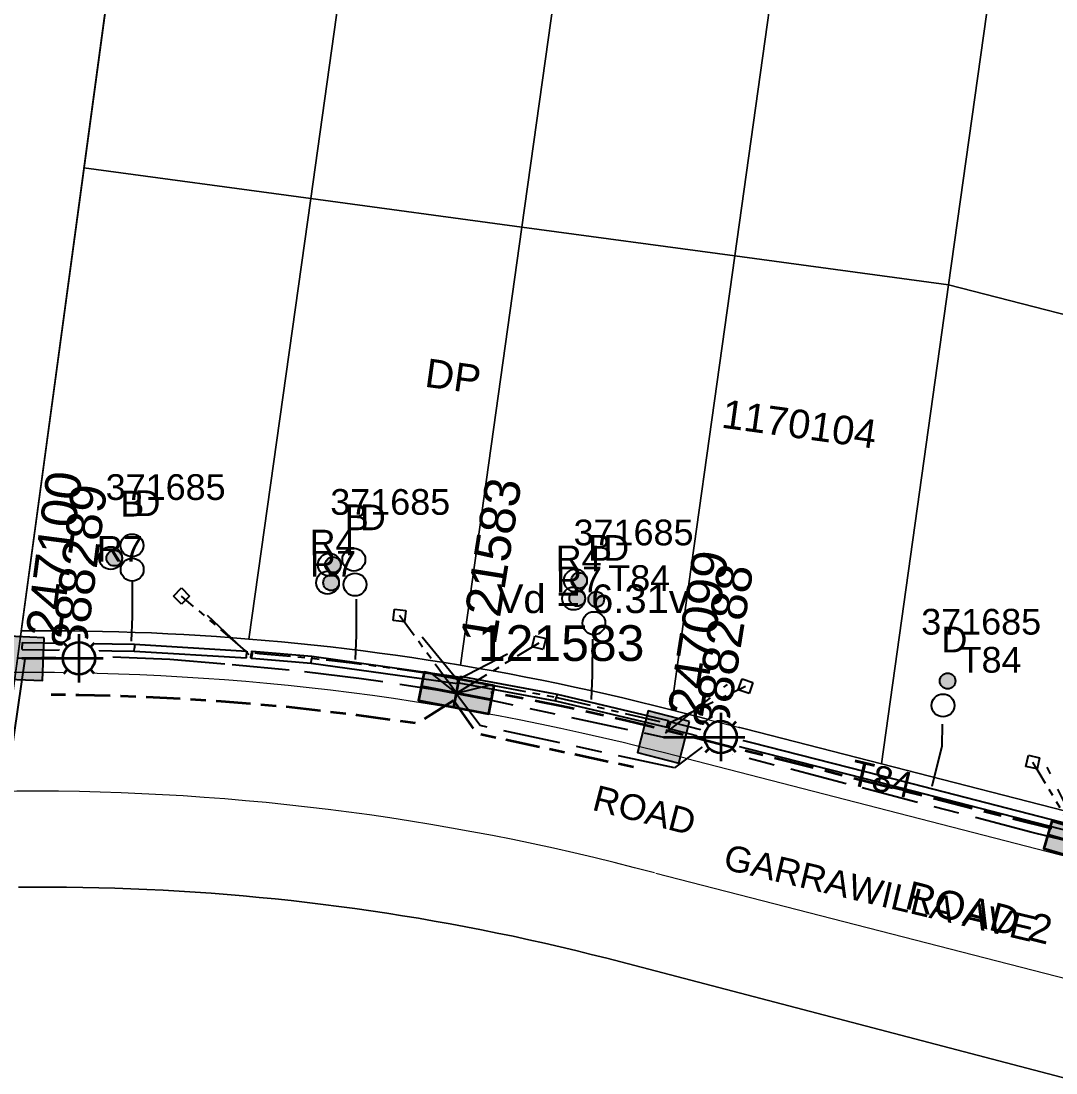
# Model space of a CAD drawing. Header units: metres. Extents: x 0 to 309348, y 0 to 6272736.
# Drawn here: x 308885.4 to 308957.8, y 6271711 to 6271784.6 of the extents above; entities that cross this region are included whole.
import ezdxf
from ezdxf.enums import TextEntityAlignment as Align

# ---------------------------------------------------------------- set-up
doc = ezdxf.new("R2010")
doc.units = ezdxf.units.M
doc.linetypes.add('Cable Exist UG', pattern=[8.2, 4, -1.2, 1.8, -1.2])
doc.linetypes.add('PHANTOMX2', pattern=[5, 2.5, -0.5, 0.5, -0.5, 0.5, -0.5])
doc.layers.get('0').update_dxf_attribs({"color": 6})
doc.layers.add('_User Miscellaneous10', color=252, linetype='Continuous', lineweight=13, plot=False, transparency=0.85)
for name, color, linetype, lineweight in [('_User_LV_Exist', 5, 'Continuous', 35), ('_User_SL_Exist', 4, 'Continuous', 35), ('Cadastre Developer_SP_NEW', 92, 'Continuous', 15), ('Cadastre Land Parcels_SP_EXT', 118, 'Continuous', 15), ('Cadastre Roads_SP_EXT', 218, 'Continuous', 15), ('Cadastre Roads_SP_NEW', 214, 'Continuous', 15), ('Mains_LV_EXT', 163, 'Continuous', 25), ('Mains_LV_SL_EXT', 135, 'Continuous', 25)]:
    doc.layers.add(name, color=color, linetype=linetype, lineweight=lineweight)
for name, color, linetype in [('Duct_SP_EXT', 30, 'Continuous'), ('Equip_SP_SL_EXT', 7, 'Continuous'), ('Services_SP_EXT', 42, 'PHANTOMX2'), ('SupportsUG_SP_LV_EXT', 7, 'Continuous'), ('SupportsUG_SP_LV_SL_EXT', 7, 'Continuous'), ('Trench_SP_EXT', 7, 'Continuous')]:
    doc.layers.add(name, color=color, linetype=linetype)
doc.styles.add('ARIAL', font='arial.ttf', dxfattribs={"height": 2})
doc.styles.add('COLUMN_LABEL', font='arial.ttf', dxfattribs={"height": 2})
doc.styles.add('iecARIAL', font='arial.ttf', dxfattribs={"height": 2})
doc.styles.add('POLE_LABEL', font='arial.ttf', dxfattribs={"height": 2})
doc.styles.add('SL_LABEL', font='arial.ttf', dxfattribs={"height": 2})
doc.styles.get("Standard").update_dxf_attribs({"font": 'arial.ttf'})
doc.linetypes.add('Cable New UG', pattern='A,7,-0.25,["x",Standard,S=2,R=0,X=0.2,Y=-0.8],-2.1', length=9.35)

# ---------------------------------------------------------------- blocks, each defined once
blk = doc.blocks.new('COLUMN_EXT')
blk.add_hatch(color=256).paths.add_polyline_path([(1.5, -1.5), (1.5, 1.5), (-1.5, 1.5), (-1.5, -1.5)])
blk.add_lwpolyline([(1.5, 1.5), (-1.5, 1.5), (-1.5, -1.5), (1.5, -1.5)], close=True)
at = {"flags": 1}
blk.add_attdef('Z', (-1.813, 2.351), '', height=0.2, rotation=180, dxfattribs=at)
at = {"flags": 9}
for tag, p in [('STREETNAME', (-1.813, 1.6)), ('LOCATION', (-1.813, 1.4)), ('SUBURB', (-1.813, 1.8)), ('NOTES', (-1.813, 2)), ('OWNED_BY', (-1.813, 0.6)), ('LEGEND', (-1.813, 1.2)), ('USAGE', (-1.813, 1)), ('STATE', (-1.813, 0.8)), ('COLUMN_TYPE', (-1.813, 0.4))]:
    blk.add_attdef(tag, text='', height=0.2, rotation=180, dxfattribs=at).set_placement(p, align=Align.MIDDLE_LEFT)
for tag, style, p in [('STRUCTURE_PLANT_NUMBER', 'POLE_LABEL', (-1.813, -0.031)), ('STREET_CODE', 'COLUMN_LABEL', (-1.813, 0.2))]:
    blk.add_attdef(tag, text='', height=0.2, rotation=180, dxfattribs=dict(at, style=style)).set_placement(p, align=Align.MIDDLE_LEFT)
at = {"style": 'COLUMN_LABEL', "width": 0.9, "flags": 8}
blk.add_attdef('ASSET_NUM', text='', height=2, rotation=270, dxfattribs=at).set_placement((2, -4), align=Align.MIDDLE_LEFT)
blk = doc.blocks.new('PILLAR_EXT')
blk.add_hatch(color=256).paths.add_polyline_path([(2.5, -1), (2.5, 1), (-2.5, 1), (-2.5, -1)])
for p, q in [((0, -1), (0, 1)), ((2.5, 0), (-2.5, 0))]:
    blk.add_line(p, q)
at = {"ltscale": 10}
blk.add_line((-2.5, 0), (2.5, 0), dxfattribs=at)
blk.add_lwpolyline([(2.5, 1), (1.25, 1), (-1.25, 1), (-2.5, 1), (-2.5, -1), (2.5, -1)], close=True)
for tag, p, flags in [('STREETNAME', (0, 1.8), 9), ('SUBURB', (0, 2), 1), ('PARENT', (0, 1.6), 9), ('LOCATION', (0, 1.2), 9), ('LEGEND', (0, 1), 9), ('USAGE', (0, 0.8), 9), ('NOTES', (0, 1.4), 9), ('SUPPORT_TYPE', (0, 0.6), 9), ('OWNED_BY', (0, 0.2), 9), ('STATE', (0, 0.4), 9)]:
    blk.add_attdef(tag, p, '', height=0.2, rotation=180, dxfattribs=dict(flags=flags))
at = {"width": 0.9, "flags": 8}
blk.add_attdef('ASSET_NUM', text='', height=2, rotation=270, dxfattribs=at).set_placement((2, -4), align=Align.MIDDLE_LEFT)
blk = doc.blocks.new('DUCT_EXT')
blk.add_circle((0, 0.8), 0.8)
at = {"flags": 1}
blk.add_attdef('Z', (0, 0), '', height=0.2, dxfattribs=at)
at = {"flags": 9}
for tag, p in [('DUCT_CODE', (0, 0)), ('XSECT_TYPE', (0, -0.2)), ('STATE', (0, -0.6)), ('FB_REFERENCE', (0, -0.4)), ('NOTES', (0, -0.8))]:
    blk.add_attdef(tag, text='', height=0.2, dxfattribs=at).set_placement(p, align=Align.MIDDLE_LEFT)
blk = doc.blocks.new('SL_LANTERN_EXT')
at = {"flags": 9}
for tag, p in [('LRATECODE', (-7.4, 0)), ('LOUTREACHVOCAB', (-7.2, 0)), ('LOUTREACH', (-7, 0)), ('LANTNUMBER', (-6.6, 0)), ('LNEW', (-6.4, 0)), ('LMASTVOCAB', (-6.2, 0)), ('LMAST', (-6, 0)), ('LLAMPVOCAB', (-5.8, 0)), ('LLAMP', (-5.6, 0)), ('LEXIST', (-5.4, 0)), ('LCHARGE3PERCENT', (-5.2, 0)), ('LCHARGE3', (-5, 0)), ('LCHARGE2PERCENT', (-4.8, 0)), ('LCHARGE2', (-4.6, 0)), ('LCHARGE1PERCENT', (-4.4, 0)), ('LCHARGE1', (-4.2, 0)), ('LCATEGORY', (-4, 0)), ('LBRACKETVOCAB', (-3.8, 0)), ('LBRACKET', (-3.6, 0)), ('LKINGHEIGHT', (-3.4, 0)), ('CREPLACE', (-3.2, 0)), ('CREMOVE', (-3, 0)), ('CNUMBER', (-2.8, 0)), ('CNEW', (-2.6, 0)), ('CEXIST', (-2.4, 0)), ('USAGE', (-2.2, 0)), ('STATE', (-2, 0)), ('OWNED_BY', (-1.8, 0)), ('ORIENTATION', (-1.6, 0)), ('OPERATING_VOLTAGE', (-1.4, 0)), ('NO_PHASES', (-1.2, 0)), ('LANTERN_TYPE', (-1, 0)), ('LANTERN_PURPOSE', (-0.8, 0)), ('CONTROL_TYPE', (-0.6, 0)), ('CONSTRUCTED_VOLTAGE', (-0.4, 0))]:
    blk.add_attdef(tag, text='', height=0.001, rotation=270, dxfattribs=at).set_placement(p, align=Align.MIDDLE_LEFT)
at = {"style": 'SL_LABEL', "flags": 9}
blk.add_attdef('STREET_CODE', text='', height=0.001, rotation=270, dxfattribs=at).set_placement((0.001, 0), align=Align.MIDDLE_LEFT)
at = {"flags": 1}
blk.add_attdef('Z', (0, 0), '', height=0.001, rotation=270, dxfattribs=at)
at = {"width": 0.9}
blk.add_attdef('LNUMBER', text='', height=1, dxfattribs=at).set_placement((7, -1), align=Align.MIDDLE_LEFT)
at = {"flags": 9}
for tag, p in [('LREMOVE', (0, -7.6)), ('LREPLACE', (0, -7.8)), ('LTYPE', (0, -8)), ('LTYPEVOCAB', (0, -8.2)), ('LEGEND', (0, -8.4)), ('SUBURB', (0, -8.6)), ('STREETNAME', (0, -8.8)), ('LOCATION', (0, -9)), ('NOTES', (0, -9.2)), ('MAINTAINED_BY', (0, -9.863))]:
    blk.add_attdef(tag, text='', height=0.001, dxfattribs=at).set_placement(p, align=Align.MIDDLE_LEFT)
blk.add_attdef('OPERATED_BY', (0, -9.607), '', height=0.001, dxfattribs=at)
blk.add_wipeout([(5.688, 0), (5.061, -1.061), (4, -1.688), (2.939, -1.061), (2.313, 0), (2.939, 1.061), (4, 1.687), (5.061, 1.061)])
for p, q in [((4, 1.687), (4, 0)), ((2.939, 1.061), (3.205, 0.795)), ((5.061, 1.061), (4.795, 0.795)), ((0, 0), (4, 0)), ((4, 0), (5.688, 0)), ((4, 0), (4, -1.688)), ((2.939, -1.061), (3.205, -0.795)), ((5.061, -1.061), (4.795, -0.795))]:
    blk.add_line(p, q)
blk.add_circle((4, 0), 1.125)
blk = doc.blocks.new('CCP_EXT')
at = {"flags": 9}
for tag, p in [('USAGE', (0, -1.2)), ('LEGEND', (0, -1.4)), ('STATE', (0, -1.8)), ('LIFE_SUPPORT', (0, -1.6)), ('NOTES', (0, -2))]:
    blk.add_attdef(tag, text='', height=0.2, dxfattribs=at).set_placement(p, align=Align.MIDDLE_LEFT)
blk.add_wipeout([(0, 0.566), (0.566, 0), (0, -0.566), (-0.566, 0)])
blk.add_lwpolyline([(-0.566, 0), (0, 0.566), (0.566, 0), (0, -0.566), (-0.566, 0)])
at = {"flags": 1}
blk.add_attdef('Z', (0, 0), '', height=0.2, dxfattribs=at)
at = {"flags": 9}
for tag, p in [('CCP_TYPE', (0, 0)), ('OPERATING_VOLTAGE', (0, -0.6)), ('ORIENTATION', (0, -0.8)), ('CONSTRUCTED_VOLTAGE', (0, -0.2)), ('NO_PHASES', (0, -0.4)), ('OWNED_BY', (0, -1))]:
    blk.add_attdef(tag, text='', height=0.2, dxfattribs=at).set_placement(p, align=Align.MIDDLE_LEFT)
blk = doc.blocks.new('CABLE_LARGE_EXT')
h = blk.add_hatch(color=256)
edge = h.paths.add_edge_path()
edge.add_arc((0, 0.55), 0.55, 0, 360)
blk.add_circle((0, 0.55), 0.55)
at = {"flags": 1}
blk.add_attdef('Z', (0, 0), '', height=0.2, dxfattribs=at)
at = {"flags": 9}
for tag, p in [('COND_CODE', (0, 0)), ('XSECT_SIZE', (0, -0.6)), ('STATE', (0, -0.4)), ('FB_REFERENCE', (0, -0.2)), ('NOTES', (0, -0.8))]:
    blk.add_attdef(tag, text='', height=0.2, dxfattribs=at).set_placement(p, align=Align.MIDDLE_LEFT)

msp = doc.modelspace()

# ---------------------------------------------------------------- linework, layer by layer
at = {"layer": '_User_SL_Exist', "linetype": 'Cable Exist UG', "ltscale": 0.6, "flags": 128}
for points in [[(308915.6986, 6271737.06621), (308913.14906, 6271735.44728), (308908.94347, 6271736.03973), (308903.98553, 6271736.6047), (308899.4364, 6271736.99602), (308895.65205, 6271737.23193), (308892.42603, 6271737.36725), (308889.49278, 6271737.43781), (308887.54045, 6271737.4585)], [(308915.68905, 6271737.06776), (308917.32077, 6271734.75728), (308928.46832, 6271732.38861)]]:
    msp.add_lwpolyline(points, dxfattribs=at)
at = {"layer": 'Cadastre Developer_SP_NEW', "linetype": 'Continuous'}
for points in [[(308910.41021, 6271805.69604), (308904.85762, 6271806.44651), (308894.38693, 6271807.86151), (308889.83895, 6271774.3217), (308905.7087, 6271772.17602), (308910.41021, 6271805.69604)], [(308925.18702, 6271803.69866), (308910.41021, 6271805.69604), (308905.7087, 6271772.17602), (308920.48542, 6271770.17864), (308925.18702, 6271803.69866)], [(308940.07804, 6271801.68556), (308925.18702, 6271803.69866), (308920.48542, 6271770.17864), (308935.37565, 6271768.16554), (308940.07804, 6271801.68556)], [(308955.03735, 6271799.66389), (308940.07804, 6271801.68556), (308935.37565, 6271768.16554), (308950.33496, 6271766.1429), (308955.03735, 6271799.66389)]]:
    msp.add_lwpolyline(points, close=True, dxfattribs=at)
at = {"layer": 'Cadastre Land Parcels_SP_EXT', "linetype": 'Continuous'}
for points in [[(308894.38702, 6271807.86204), (308831.76096, 6271816.37201), (308713.75998, 6271631.75904), (308727.58898, 6271604.14397), (308874.35601, 6271660.13404), (308894.38702, 6271807.86204)], [(308910.41021, 6271805.69604), (308904.85762, 6271806.44651), (308894.38693, 6271807.86151), (308889.83895, 6271774.3217), (308905.7087, 6271772.17602), (308910.41021, 6271805.69604)], [(308925.18702, 6271803.69866), (308910.41021, 6271805.69604), (308905.7087, 6271772.17602), (308920.48542, 6271770.17864), (308925.18702, 6271803.69866)], [(308940.07804, 6271801.68556), (308925.18702, 6271803.69866), (308920.48542, 6271770.17864), (308935.37565, 6271768.16554), (308940.07804, 6271801.68556)], [(308955.03735, 6271799.66389), (308940.07804, 6271801.68556), (308935.37565, 6271768.16554), (308950.33496, 6271766.1429), (308955.03735, 6271799.66389)], [(308966.9694, 6271777.38543), (308969.81416, 6271797.66643), (308955.03735, 6271799.66389), (308950.33496, 6271766.1429), (308964.867, 6271762.40908), (308966.9694, 6271777.38543)], [(308905.7087, 6271772.17602), (308889.83895, 6271774.3217), (308885.44679, 6271741.93058), (308886.58654, 6271741.93844), (308887.72657, 6271741.93729), (308888.86747, 6271741.92925), (308890.00687, 6271741.91521), (308891.14636, 6271741.89224), (308892.28524, 6271741.86221), (308893.42428, 6271741.82634), (308894.56342, 6271741.78138), (308895.70194, 6271741.72953), (308896.83966, 6271741.6707), (308897.97765, 6271741.60392), (308899.11485, 6271741.53016), (308900.25142, 6271741.44943), (308901.3865, 6271741.35968), (308905.7087, 6271772.17602)], [(308920.48542, 6271770.17864), (308905.7087, 6271772.17602), (308901.3865, 6271741.35968), (308902.53005, 6271741.26313), (308903.67369, 6271741.1597), (308904.81504, 6271741.04822), (308905.95656, 6271740.92879), (308907.09817, 6271740.80336), (308908.2374, 6271740.66901), (308909.37601, 6271740.52759), (308910.51311, 6271740.37928), (308911.65031, 6271740.22293), (308912.78609, 6271740.0596), (308913.92107, 6271739.88938), (308915.05376, 6271739.71007), (308916.18575, 6271739.52484), (308920.48542, 6271770.17864)], [(308935.37565, 6271768.16554), (308920.48542, 6271770.17864), (308916.18575, 6271739.52484), (308917.32877, 6271739.3298), (308918.47029, 6271739.1269), (308919.60943, 6271738.91693), (308920.74786, 6271738.6999), (308921.88479, 6271738.475), (308923.02022, 6271738.24207), (308924.15414, 6271738.00119), (308925.28568, 6271737.75421), (308926.41661, 6271737.49937), (308927.54514, 6271737.2364), (308928.67218, 6271736.96752), (308929.79771, 6271736.68962), (308930.92086, 6271736.40475), (308935.37565, 6271768.16554)], [(308950.33496, 6271766.1429), (308935.37565, 6271768.16554), (308930.92086, 6271736.40475), (308945.63169, 6271732.62482), (308950.33496, 6271766.1429)], [(308962.76618, 6271747.43175), (308964.867, 6271762.40908), (308950.33496, 6271766.1429), (308945.63169, 6271732.62482), (308960.16364, 6271728.89109), (308962.76618, 6271747.43175)]]:
    msp.add_lwpolyline(points, close=True, dxfattribs=at)
msp.add_lwpolyline([(308982.24697, 6271704.40246), (308926.42615, 6271719.02266), (308925.33727, 6271719.29826), (308924.2468, 6271719.56696), (308923.15325, 6271719.82657), (308922.05898, 6271720.07921), (308920.96242, 6271720.32283), (308919.86436, 6271720.56053), (308918.76391, 6271720.78913), (308917.66275, 6271721.01085), (308916.56019, 6271721.22453), (308915.45515, 6271721.43016), (308914.34957, 6271721.62794), (308913.24162, 6271721.81768), (308912.13375, 6271721.99938), (308911.02279, 6271722.1741), (308909.91192, 6271722.34096), (308908.79964, 6271722.4997), (308907.68576, 6271722.64951), (308906.57127, 6271722.79234), (308905.45528, 6271722.92723), (308904.33857, 6271723.05416), (308903.22037, 6271723.17306), (308902.10314, 6271723.284), (308900.98361, 6271723.387), (308899.86338, 6271723.48195), (308898.74253, 6271723.56896), (308897.62097, 6271723.64899), (308896.4987, 6271723.7201), (308895.37661, 6271723.78326), (308894.2539, 6271723.83838), (308893.13049, 6271723.88661), (308892.00637, 6271723.92583), (308890.88242, 6271723.95807), (308889.75786, 6271723.98139), (308888.63339, 6271723.99773), (308887.50909, 6271724.00515), (308886.38417, 6271724.00453), (308885.25935, 6271723.99596)], dxfattribs=at)
at = {"layer": 'Cadastre Roads_SP_EXT', "linetype": 'Continuous'}
msp.add_lwpolyline([(308885.25936, 6271723.99601), (308886.38411, 6271724.00457), (308887.50913, 6271724.0051), (308888.63335, 6271723.99769), (308889.75783, 6271723.98135), (308890.88241, 6271723.95804), (308892.00636, 6271723.9258), (308893.13049, 6271723.8866), (308894.25392, 6271723.83838), (308895.37664, 6271723.78328), (308896.49874, 6271723.72014), (308897.62093, 6271723.64905), (308898.7425, 6271723.56896), (308899.86345, 6271723.48198), (308900.98361, 6271723.38696), (308902.10315, 6271723.284), (308903.2204, 6271723.173), (308904.33852, 6271723.05414), (308905.45524, 6271722.92724), (308906.57125, 6271722.7924), (308907.68575, 6271722.64952), (308908.79964, 6271722.49975), (308909.91194, 6271722.34089), (308911.02274, 6271722.17417), (308912.1338, 6271721.99941), (308913.2416, 6271721.81768), (308914.34957, 6271721.62791), (308915.45516, 6271721.4302), (308916.56013, 6271721.22453), (308917.6628, 6271721.01083), (308918.76388, 6271720.78918), (308919.86435, 6271720.56047), (308920.96243, 6271720.32284), (308922.05901, 6271720.07921), (308923.1533, 6271719.82656), (308924.24679, 6271719.56694), (308925.33728, 6271719.29832), (308926.42617, 6271719.02272), (308982.24697, 6271704.40246)], dxfattribs=at)
at = {"layer": 'Cadastre Roads_SP_NEW', "color": 4, "linetype": 'Continuous', "ltscale": 2, "transparency": 33554495}
msp.add_line((308982.86615, 6271711.30175), (308929.86154, 6271724.96581), dxfattribs=at)
msp.add_arc((308886.14374, 6271561.59897), 169.11537, 75.0528691, 90.8274633, dxfattribs=at)
at = {"layer": 'Duct_SP_EXT'}
for p, q in [((308893.36795, 6271740.50949), (308893.37706, 6271740.74937)), ((308893.36795, 6271740.50949), (308901.21155, 6271740.03754)), ((308893.38618, 6271740.98926), (308893.37706, 6271740.74937)), ((308893.38618, 6271740.98926), (308901.24038, 6271740.51668)), ((308901.24038, 6271740.51668), (308901.22596, 6271740.27711)), ((308901.55828, 6271740.5112), (308901.53803, 6271740.27206)), ((308901.55828, 6271740.5112), (308901.58976, 6271740.50854)), ((308901.58976, 6271740.50854), (308901.5695, 6271740.2694)), ((308901.58976, 6271740.50854), (308901.62125, 6271740.50587)), ((308901.62114, 6271740.50588), (308901.60096, 6271740.26673)), ((308901.62125, 6271740.50587), (308901.60096, 6271740.26673)), ((308901.62125, 6271740.50587), (308901.62114, 6271740.50588)), ((308901.62114, 6271740.50588), (308905.78827, 6271740.15607)), ((308901.21155, 6271740.03754), (308901.22596, 6271740.27711)), ((308901.51779, 6271740.03292), (308901.53803, 6271740.27206)), ((308901.51779, 6271740.03292), (308901.54923, 6271740.03025)), ((308901.54923, 6271740.03025), (308901.5695, 6271740.2694)), ((308901.54923, 6271740.03025), (308901.58067, 6271740.02759)), ((308901.58067, 6271740.02759), (308901.60096, 6271740.26673)), ((308901.58067, 6271740.02759), (308901.58078, 6271740.02758)), ((308901.58078, 6271740.02758), (308901.60096, 6271740.26673)), ((308901.58078, 6271740.02758), (308905.73466, 6271739.67888)), ((308905.73466, 6271739.67888), (308905.76146, 6271739.91747)), ((308905.78827, 6271740.15607), (308905.76146, 6271739.91747)), ((308905.78827, 6271740.15607), (308916.04348, 6271738.71117)), ((308905.73466, 6271739.67888), (308915.97652, 6271738.23586)), ((308915.97652, 6271738.23586), (308916.01, 6271738.47352)), ((308916.04348, 6271738.71117), (308916.01, 6271738.47352)), ((308916.08237, 6271738.28401), (308916.12597, 6271738.52002)), ((308916.08237, 6271738.28401), (308922.84296, 6271737.03509)), ((308916.16957, 6271738.75602), (308916.12597, 6271738.52002)), ((308916.16957, 6271738.75602), (308922.94168, 6271737.50497)), ((308922.94168, 6271737.50497), (308922.89232, 6271737.27003)), ((308922.84296, 6271737.03509), (308922.89232, 6271737.27003)), ((308945.59615, 6271731.81376), (308945.53641, 6271731.58131)), ((308945.47667, 6271731.34887), (308945.53641, 6271731.58131)), ((308945.47667, 6271731.34887), (308959.99038, 6271727.59573))]:
    msp.add_line(p, q, dxfattribs=at)
for points in [[(308893.20807, 6271745.42483), (308893.21133, 6271742.92361), (308893.14061, 6271741.21624)], [(308908.89333, 6271744.14856), (308908.88493, 6271741.62458), (308908.81429, 6271739.91844)], [(308925.42139, 6271741.3563), (308925.41128, 6271738.83533), (308925.33876, 6271737.12584)], [(308949.87737, 6271735.4091), (308949.87288, 6271733.86177), (308949.1575, 6271731.04071)]]:
    msp.add_lwpolyline(points, dxfattribs=at)
at = {"layer": 'Trench_SP_EXT', "linetype": 'Cable Exist UG'}
for points in [[(308901.39835, 6271740.24878), (308898.4413, 6271743.04283)], [(308915.95868, 6271738.49345), (308913.501, 6271741.47979)], [(308915.95868, 6271738.49345), (308919.47392, 6271740.33167)]]:
    msp.add_lwpolyline(points, dxfattribs=at)

# ---------------------------------------------------------------- block references
at = {"layer": 'Duct_SP_EXT'}
for name, p, rotation in [('DUCT_EXT', (308894.00633, 6271747.90629), 90.08043177349576), ('DUCT_EXT', (308892.51555, 6271747.01269), 89.51030442739325), ('DUCT_EXT', (308907.8131, 6271746.54701), 89.51030442739325), ('CABLE_LARGE_EXT', (308907.81302, 6271746.54703), 89.51030442739325), ('DUCT_EXT', (308909.52427, 6271746.91611), 90.08043177349576), ('DUCT_EXT', (308894.01832, 6271746.21698), 90.08043177349576), ('DUCT_EXT', (308907.68561, 6271745.29801), 90.0000000000002), ('CABLE_LARGE_EXT', (308907.6856, 6271745.298), 89.51030442739325), ('DUCT_EXT', (308909.60495, 6271745.16954), 90.08043177349576), ('DUCT_EXT', (308925.03178, 6271745.44557), 89.51030442739325), ('CABLE_LARGE_EXT', (308925.03171, 6271745.44558), 89.51030442739325), ('DUCT_EXT', (308924.90347, 6271744.19535), 90.0000000000002), ('CABLE_LARGE_EXT', (308924.90339, 6271744.19541), 89.51030442739325), ('CABLE_LARGE_EXT', (308926.23416, 6271744.13317), 90.08043177349576), ('DUCT_EXT', (308926.32107, 6271742.46664), 90.08043177349576), ('CABLE_LARGE_EXT', (308950.81843, 6271738.42099), 90.08043177349576), ('DUCT_EXT', (308950.74613, 6271736.71294), 90.08043177349576)]:
    msp.add_blockref(name, p, dxfattribs=dict(at, rotation=rotation))
at = {"layer": 'SupportsUG_SP_LV_EXT'}
ref = msp.add_blockref('PILLAR_EXT', (308915.905, 6271737.57417), dxfattribs=dict(at, rotation=349.0854250951022))
ref.add_attrib('ASSET_NUM', '121583', dxfattribs={"layer": '0', "height": 2.5, "rotation": 80.9345378, "style": 'iecARIAL'}).set_placement((308917.405, 6271741.07417), align=Align.MIDDLE_LEFT)
ref = msp.add_blockref('PILLAR_EXT', (308959.6832, 6271726.96721), dxfattribs=dict(at, rotation=343.8646307218989))
ref.add_attrib('ASSET_NUM', '121582', dxfattribs={"layer": '0', "height": 2.5, "rotation": 80.4136236, "style": 'iecARIAL'}).set_placement((308961.1832, 6271730.46721), align=Align.MIDDLE_LEFT)
at = {"layer": 'SupportsUG_SP_LV_SL_EXT'}
ref = msp.add_blockref('COLUMN_EXT', (308885.49624, 6271740.01285), dxfattribs=dict(at, rotation=357.6548758968382))
ref.add_attrib('ASSET_NUM', '888289', dxfattribs={"layer": '0', "height": 2.5, "rotation": 82.584636, "style": 'COLUMN_LABEL'}).set_placement((308887.49624, 6271740.76285), align=Align.TOP_LEFT)
ref = msp.add_blockref('COLUMN_EXT', (308930.39217, 6271734.50099), dxfattribs=dict(at, rotation=345.5247002856962))
ref.add_attrib('ASSET_NUM', '888288', dxfattribs={"layer": '0', "height": 2.5, "rotation": 80.9620961, "style": 'COLUMN_LABEL'}).set_placement((308932.39217, 6271735.25099), align=Align.TOP_LEFT)

# ---------------------------------------------------------------- texts
at = {"layer": '_User Miscellaneous10', "transparency": 33554610, "style": 'ARIAL'}
msp.add_text('DP                      1170104', height=2, rotation=352.1471889, dxfattribs=at).set_placement((308929.38217, 6271756.84531), align=Align.CENTER)
at = {"layer": '_User Miscellaneous10', "color": 128, "ltscale": 20, "style": 'ARIAL'}
msp.add_text('ROAD', height=1.8, rotation=345.5389137, dxfattribs=at).set_placement((308928.83695, 6271728.5153), align=Align.CENTER)
msp.add_text('ROAD', height=1.8, rotation=345.5389137, dxfattribs=at).set_placement((308928.83695, 6271728.5153), align=Align.CENTER)
msp.add_text('ROAD', height=1.8, rotation=345.5389137, dxfattribs=at).set_placement((308928.83695, 6271728.5153), align=Align.CENTER)
at = {"layer": '_User_LV_Exist', "linetype": 'Cable New UG', "insert": (308947.68042, 6271724.46634), "char_height": 2, "attachment_point": 1, "rotation": 345.7148138}
msp.add_mtext_dynamic_manual_height_columns('ROAD 2', width=13.2653987, gutter_width=12.5, heights=[0], dxfattribs=at)
at = {"layer": 'Cadastre Roads_SP_EXT'}
msp.add_text('GARRAWILLA AVE', height=1.8, rotation=346.6726256, dxfattribs=at).set_placement((308934.48818, 6271725.2828))
at = {"layer": 'Duct_SP_EXT'}
for s, p in [('371685', (308891.3628, 6271751.0878)), ('B', (308892.39494, 6271749.92739)), ('D', (308893.37964, 6271749.95937)), ('371685', (308907.07683, 6271750.04987)), ('B', (308908.09308, 6271748.96993)), ('D', (308909.15112, 6271748.97148)), ('371685', (308924.09964, 6271747.91152)), ('R4', (308905.62943, 6271747.20246)), ('B', (308925.11591, 6271746.83315)), ('D', (308926.17468, 6271746.83413)), ('R4', (308922.84598, 6271746.09676)), ('R7', (308905.66157, 6271745.72387)), ('R7', (308922.87918, 6271744.62177)), ('371685', (308948.4212, 6271741.66812)), ('D', (308949.83658, 6271740.42801)), ('T84', (308951.10845, 6271739.00488))]:
    msp.add_text(s, height=1.8, dxfattribs=at).set_placement(p)
at = {"layer": 'Mains_LV_EXT'}
msp.add_text('T84', height=1.8, rotation=346.8318359, dxfattribs=at).set_placement((308943.34026, 6271731.19237))

# ---------------------------------------------------------------- next in the draw order: block references
at = {"layer": 'Equip_SP_SL_EXT'}
ref = msp.add_blockref('SL_LANTERN_EXT', (308885.4962, 6271740.01286), dxfattribs=at)
ref.add_attrib('ASSET_NUM', '247100', dxfattribs={"layer": '0', "height": 2.5, "rotation": 82.584636, "style": 'iecARIAL'}).set_placement((308886.9962, 6271741.51286), align=Align.MIDDLE_LEFT)
ref = msp.add_blockref('SL_LANTERN_EXT', (308930.3922, 6271734.50094), dxfattribs=at)
ref.add_attrib('ASSET_NUM', '247099', dxfattribs={"layer": '0', "height": 2.5, "rotation": 80.9620961, "style": 'iecARIAL'}).set_placement((308931.8922, 6271736.00094), align=Align.MIDDLE_LEFT)
at = {"layer": 'Services_SP_EXT'}
msp.add_blockref('CCP_EXT', (308896.66964, 6271744.36621), dxfattribs=at)
for p, rotation in [((308911.9188, 6271743.00314), 307.0854247196283), ((308921.68438, 6271741.10271), 211.0854250160975), ((308956.22655, 6271732.74663), 301.8646307807298)]:
    msp.add_blockref('CCP_EXT', p, dxfattribs=dict(at, rotation=rotation))

# ---------------------------------------------------------------- next in the draw order: linework, layer by layer
at = {"layer": 'Cadastre Developer_SP_NEW', "linetype": 'Continuous'}
msp.add_lwpolyline([(308920.48542, 6271770.17864), (308905.7087, 6271772.17602), (308901.3865, 6271741.35968), (308902.53005, 6271741.26313), (308903.67369, 6271741.1597), (308904.81504, 6271741.04822), (308905.95656, 6271740.92879), (308907.09817, 6271740.80336), (308908.2374, 6271740.66901), (308909.37601, 6271740.52759), (308910.51311, 6271740.37928), (308911.65031, 6271740.22293), (308912.78609, 6271740.0596), (308913.92107, 6271739.88938), (308915.05376, 6271739.71007), (308916.18575, 6271739.52484), (308920.48542, 6271770.17864)], close=True, dxfattribs=at)
at = {"layer": 'Cadastre Roads_SP_NEW', "color": 4, "linetype": 'Continuous', "ltscale": 2, "transparency": 33554495}
msp.add_line((308986.32171, 6271718.98229), (308931.93346, 6271733.00305), dxfattribs=at)
msp.add_arc((308886.14374, 6271561.59897), 177.41537, 75.0528691, 90.4307335, dxfattribs=at)
at = {"layer": 'Duct_SP_EXT'}
for p, q in [((308885.51115, 6271740.63419), (308885.51496, 6271740.87416)), ((308885.51115, 6271740.63419), (308893.36795, 6271740.50949)), ((308885.51877, 6271741.11413), (308885.51496, 6271740.87416)), ((308885.51877, 6271741.11413), (308893.38618, 6271740.98926)), ((308883.72364, 6271726.27393), (308885.73372, 6271739.97799)), ((308885.2588, 6271740.04765), (308885.49626, 6271740.01282)), ((308885.73372, 6271739.97799), (308885.49626, 6271740.01282)), ((308922.94168, 6271737.50497), (308930.72851, 6271735.66939)), ((308922.84296, 6271737.03509), (308930.61838, 6271735.2022)), ((308930.61838, 6271735.2022), (308930.67345, 6271735.43579)), ((308930.72851, 6271735.66939), (308930.67345, 6271735.43579)), ((308930.7142, 6271735.11784), (308930.76759, 6271735.35182)), ((308930.82098, 6271735.58581), (308930.76759, 6271735.35182)), ((308930.77226, 6271735.10459), (308930.82867, 6271735.33789)), ((308930.82098, 6271735.58581), (308930.88507, 6271735.57118)), ((308930.88507, 6271735.57118), (308930.82867, 6271735.33789)), ((308930.88507, 6271735.57118), (308945.59615, 6271731.81376)), ((308930.7142, 6271735.11784), (308930.77226, 6271735.10459)), ((308930.77226, 6271735.10459), (308945.47667, 6271731.34887)), ((308945.59615, 6271731.81376), (308960.11056, 6271728.06044))]:
    msp.add_line(p, q, dxfattribs=at)
at = {"layer": 'Mains_LV_SL_EXT', "linetype": 'Cable Exist UG'}
for points in [[(308915.90502, 6271737.57416), (308909.25477, 6271738.57982), (308904.20786, 6271739.18066), (308899.68956, 6271739.59291), (308895.8581, 6271739.93391), (308890.87242, 6271740.13519), (308885.49619, 6271740.01282)], [(308915.94397, 6271737.58308), (308930.39218, 6271734.50095)]]:
    msp.add_lwpolyline(points, dxfattribs=at)
at = {"layer": 'Services_SP_EXT'}
msp.add_lwpolyline([(308915.90501, 6271737.57416), (308914.22134, 6271738.89656), (308914.22134, 6271738.89656, 0.01823804), (308901.32075, 6271740.40014), (308901.32075, 6271740.40014), (308896.66964, 6271744.36617)], format="xyb", dxfattribs=at)
for points in [[(308915.90501, 6271737.57416), (308911.91879, 6271743.00315)], [(308915.90501, 6271737.57416), (308921.68439, 6271741.10266)], [(308959.6832, 6271726.96723), (308956.22656, 6271732.74669)]]:
    msp.add_lwpolyline(points, dxfattribs=at)
at = {"layer": 'Trench_SP_EXT', "linetype": 'Cable Exist UG'}
for points in [[(308930.53925, 6271734.77058), (308934.87236, 6271738.18718)], [(308959.76099, 6271727.2608), (308957.22319, 6271732.39162)]]:
    msp.add_lwpolyline(points, dxfattribs=at)

# ---------------------------------------------------------------- next in the draw order: block references
at = {"layer": '_User_LV_Exist'}
ref = msp.add_blockref('PILLAR_EXT', (308915.905, 6271737.57417), dxfattribs=dict(at, rotation=349.0854250951022))
ref.add_attrib('ASSET_NUM', '121583', dxfattribs={"layer": '0', "height": 2.5, "style": 'iecARIAL'}).set_placement((308917.405, 6271741.07417), align=Align.MIDDLE_LEFT)
ref = msp.add_blockref('PILLAR_EXT', (308959.6832, 6271726.96721), dxfattribs=dict(at, rotation=343.8646307218989))
ref.add_attrib('ASSET_NUM', '121582', dxfattribs={"layer": '0', "height": 2.5, "style": 'iecARIAL'}).set_placement((308961.1832, 6271730.46721), align=Align.MIDDLE_LEFT)
at = {"layer": 'Duct_SP_EXT', "rotation": 89.51030442739325}
msp.add_blockref('CABLE_LARGE_EXT', (308892.51555, 6271747.01275), dxfattribs=at)
at = {"layer": 'Services_SP_EXT', "rotation": 205.8646304857016}
msp.add_blockref('CCP_EXT', (308936.13152, 6271738.06117), dxfattribs=at)

# ---------------------------------------------------------------- next in the draw order: texts
at = {"layer": '_User_LV_Exist', "color": 2, "linetype": 'Cable New UG', "insert": (308918.72741, 6271745.17562), "char_height": 2, "attachment_point": 1}
msp.add_mtext_dynamic_manual_height_columns('{\\C256;Vd = 6.31v}', width=14.0773723, gutter_width=12.5, heights=[0], dxfattribs=at)
at = {"layer": 'Duct_SP_EXT'}
for s, p in [('R7', (308890.74712, 6271746.76088)), ('T84', (308926.52665, 6271744.72097))]:
    msp.add_text(s, height=1.8, dxfattribs=at).set_placement(p)

# ---------------------------------------------------------------- next in the draw order: linework, layer by layer
at = {"layer": '_User_LV_Exist', "linetype": 'Cable Exist UG', "ltscale": 0.7, "flags": 128}
msp.add_lwpolyline([(308957.54927, 6271728.09078), (308929.93117, 6271735.11795), (308929.18126, 6271735.30267), (308927.83036, 6271735.63542), (308926.74582, 6271735.88642), (308924.79717, 6271736.32718), (308923.12912, 6271736.68539), (308921.71637, 6271736.97442), (308920.0924, 6271737.29603), (308918.3178, 6271737.62386)], dxfattribs=at)
at = {"layer": 'Cadastre Roads_SP_EXT', "linetype": 'Continuous'}
msp.add_lwpolyline([(308960.16365, 6271728.89106), (308945.6317, 6271732.6248), (308930.92085, 6271736.40473), (308929.79769, 6271736.68969), (308928.67214, 6271736.9675), (308927.54518, 6271737.23639), (308926.41664, 6271737.49937), (308925.28571, 6271737.75422), (308924.15416, 6271738.00112), (308923.02022, 6271738.24211), (308921.88479, 6271738.47497), (308920.74785, 6271738.69997), (308919.60941, 6271738.91685), (308918.47027, 6271739.12684), (308917.32874, 6271739.32986), (308916.1858, 6271739.52484), (308915.05381, 6271739.7101), (308913.92111, 6271739.88936), (308912.78603, 6271740.05962), (308911.65033, 6271740.22298), (308910.51313, 6271740.37928), (308909.37601, 6271740.52764), (308908.2374, 6271740.66902), (308907.09817, 6271740.80342), (308905.95655, 6271740.92881), (308904.81502, 6271741.0482), (308903.67367, 6271741.15973), (308902.53002, 6271741.26314), (308901.38655, 6271741.35965), (308900.25147, 6271741.44937), (308899.11488, 6271741.53017), (308897.9776, 6271741.60391), (308896.83969, 6271741.67067), (308895.70187, 6271741.72957), (308894.56343, 6271741.7814), (308893.42429, 6271741.82626), (308892.28523, 6271741.8622), (308891.14644, 6271741.89223), (308890.00685, 6271741.91519), (308888.86744, 6271741.92931), (308887.72653, 6271741.93735), (308886.5866, 6271741.93841), (308885.44675, 6271741.93064), (308883.00933, 6271723.95609)], dxfattribs=at)
at = {"layer": 'Mains_LV_EXT', "linetype": 'Cable Exist UG'}
msp.add_lwpolyline([(308959.68324, 6271726.96725), (308956.09243, 6271727.85062), (308956.09243, 6271727.85062), (308943.16473, 6271731.23772), (308943.16473, 6271731.23772), (308933.14607, 6271733.8388), (308931.1521, 6271732.3454), (308917.5549, 6271735.29991), (308915.83703, 6271737.58575)], dxfattribs=at)
at = {"layer": 'Services_SP_EXT'}
msp.add_lwpolyline([(308915.90501, 6271737.57416), (308918.28739, 6271738.14776), (308918.28739, 6271738.14776), (308922.83317, 6271737.29089), (308930.7158, 6271735.44748), (308936.13149, 6271738.0612)], dxfattribs=at)

# ---------------------------------------------------------------- next in the draw order: block references
at = {"layer": '_User_SL_Exist'}
ref = msp.add_blockref('SL_LANTERN_EXT', (308885.4962, 6271740.01286), dxfattribs=at)
ref.add_attrib('ASSET_NUM', '247100', dxfattribs={"layer": '0', "height": 2.5, "rotation": 82.584636, "style": 'iecARIAL'}).set_placement((308886.9962, 6271741.51286), align=Align.MIDDLE_LEFT)
ref = msp.add_blockref('SL_LANTERN_EXT', (308930.3922, 6271734.50094), dxfattribs=at)
ref.add_attrib('ASSET_NUM', '247099', dxfattribs={"layer": '0', "height": 2.5, "rotation": 80.9620961, "style": 'iecARIAL'}).set_placement((308931.8922, 6271736.00094), align=Align.MIDDLE_LEFT)

# ---------------------------------------------------------------- next in the draw order: linework, layer by layer
at = {"layer": '_User_LV_Exist', "linetype": 'Cable Exist UG', "ltscale": 0.7, "flags": 128}
msp.add_lwpolyline([(308957.54927, 6271728.09078), (308929.93117, 6271735.11795), (308929.18126, 6271735.30267), (308927.83036, 6271735.63542), (308926.74582, 6271735.88642), (308924.79717, 6271736.32718), (308923.12912, 6271736.68539), (308921.71637, 6271736.97442), (308920.0924, 6271737.29603), (308918.3178, 6271737.62386)], dxfattribs=at)
at = {"layer": 'Cadastre Developer_SP_NEW', "flags": 128}
msp.add_lwpolyline([(308875.46802, 6271668.33743), (308894.42775, 6271807.85596)], dxfattribs=at)
at = {"layer": 'Cadastre Developer_SP_NEW', "linetype": 'Continuous'}
for points in [[(308905.7087, 6271772.17602), (308889.83895, 6271774.3217), (308885.44679, 6271741.93058), (308886.58654, 6271741.93844), (308887.72657, 6271741.93729), (308888.86747, 6271741.92925), (308890.00687, 6271741.91521), (308891.14636, 6271741.89224), (308892.28524, 6271741.86221), (308893.42428, 6271741.82634), (308894.56342, 6271741.78138), (308895.70194, 6271741.72953), (308896.83966, 6271741.6707), (308897.97765, 6271741.60392), (308899.11485, 6271741.53016), (308900.25142, 6271741.44943), (308901.3865, 6271741.35968), (308905.7087, 6271772.17602)], [(308935.37565, 6271768.16554), (308920.48542, 6271770.17864), (308916.18575, 6271739.52484), (308917.32877, 6271739.3298), (308918.47029, 6271739.1269), (308919.60943, 6271738.91693), (308920.74786, 6271738.6999), (308921.88479, 6271738.475), (308923.02022, 6271738.24207), (308924.15414, 6271738.00119), (308925.28568, 6271737.75421), (308926.41661, 6271737.49937), (308927.54514, 6271737.2364), (308928.67218, 6271736.96752), (308929.79771, 6271736.68962), (308930.92086, 6271736.40475), (308935.37565, 6271768.16554)], [(308950.33496, 6271766.1429), (308935.37565, 6271768.16554), (308930.92086, 6271736.40475), (308945.63169, 6271732.62482), (308950.33496, 6271766.1429)]]:
    msp.add_lwpolyline(points, close=True, dxfattribs=at)

doc.saveas('drawing.dxf')
